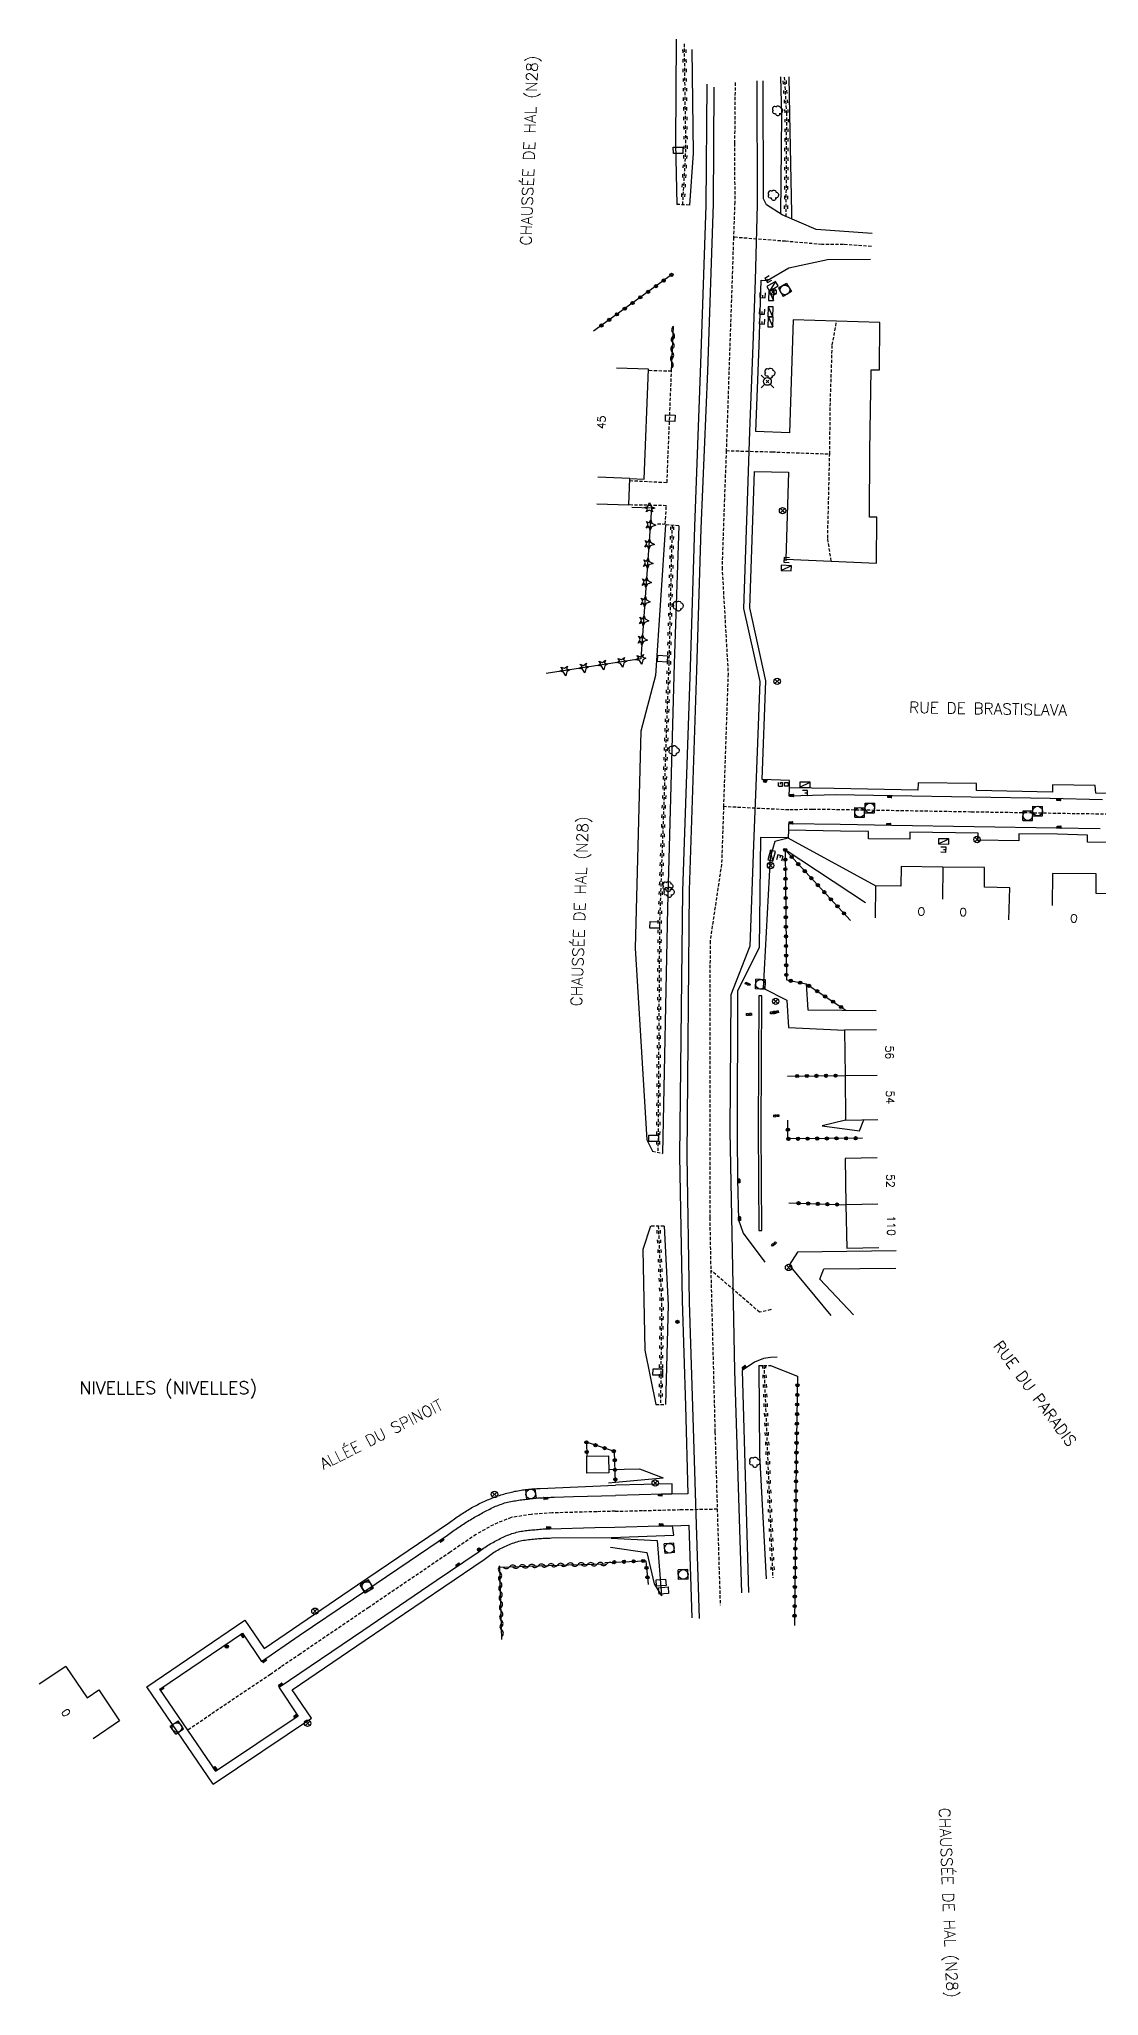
# Model space of a CAD drawing. Header units: millimetres. Extents: x 146507 to 147000, y 144298 to 145000.
# Drawn here: x 146507.4 to 146672.9, y 144391.2 to 144696.9 of the extents above; entities that cross this region are included whole.
import ezdxf
from ezdxf.enums import TextEntityAlignment as Align

# ---------------------------------------------------------------- set-up
doc = ezdxf.new("R2010")
doc.units = ezdxf.units.MM
doc.linetypes.add('DASHED', pattern=[0.75, 0.5, -0.25])
doc.layers.get('0').update_dxf_attribs({"linetype": 'CONTINUOUS'})
for name, color, linetype in [('w0001', 6, 'DASHED'), ('W0004', 5, 'CONTINUOUS'), ('w0008', 7, 'CONTINUOUS'), ('w0014', 7, 'CONTINUOUS'), ('W0051', 7, 'CONTINUOUS'), ('w0100', 7, 'CONTINUOUS'), ('W0103', 1, 'CONTINUOUS'), ('W0112', 1, 'DASHED'), ('W0210', 2, 'CONTINUOUS'), ('W0211', 2, 'CONTINUOUS'), ('W0212', 2, 'CONTINUOUS'), ('W0213', 2, 'CONTINUOUS'), ('W0220', 5, 'DASHED'), ('W0221', 2, 'CONTINUOUS'), ('W0300', 7, 'CONTINUOUS'), ('W0301', 7, 'CONTINUOUS'), ('W0305', 3, 'CONTINUOUS'), ('w0310', 3, 'CONTINUOUS'), ('w0322', 7, 'CONTINUOUS'), ('w0400', 7, 'CONTINUOUS'), ('W0412', 7, 'CONTINUOUS'), ('w0420', 7, 'CONTINUOUS'), ('W0425', 7, 'CONTINUOUS'), ('W0430', 7, 'CONTINUOUS'), ('W0431', 7, 'CONTINUOUS'), ('w0469', 7, 'CONTINUOUS'), ('W0476', 7, 'CONTINUOUS'), ('w0856', 7, 'CONTINUOUS'), ('W0980', 7, 'CONTINUOUS'), ('W0989', 7, 'CONTINUOUS'), ('w0991', 7, 'CONTINUOUS'), ('W1102', 7, 'CONTINUOUS'), ('W1338', 7, 'CONTINUOUS'), ('W1471', 7, 'CONTINUOUS')]:
    doc.layers.add(name, color=color, linetype=linetype)
doc.styles.get("Standard").update_dxf_attribs({"font": 'romans.shx', "width": 0.85})

# ---------------------------------------------------------------- blocks, each defined once
blk = doc.blocks.new('T1471')
at = {"color": 0, "linetype": 'Continuous', "flags": 128}
blk.add_lwpolyline([(-0.75, -0.5), (-0.75, 0.5), (0.75, 0.5), (0.75, -0.5), (-0.75, -0.5)], dxfattribs=at)
blk = doc.blocks.new('T469')
at = {"color": 0, "linetype": 'Continuous', "flags": 128}
for points in [[(-0.35, 0.35), (0.35, -0.35)], [(-0.35, -0.35), (0.35, 0.35)]]:
    blk.add_lwpolyline(points, dxfattribs=at)
at = {"color": 0, "linetype": 'Continuous'}
blk.add_circle((0, 0), 0.5, dxfattribs=at)
blk = doc.blocks.new('t430')
at = {"flags": 128}
for points in [[(0.8, 0.8), (-0.8, 0.8)], [(-0.8, 0.8), (-0.8, 0)], [(0.8, 0.8), (-0.8, 0)], [(-0.8, 0), (0.8, 0)], [(-0.4, 2.1), (0.4, 2.1)], [(-0.4, 2.1), (-0.4, 1.3)], [(-0.4, 1.7), (0, 1.7)], [(-0.4, 1.3), (0.4, 1.3)], [(0.8, 0), (0.8, 0.8)]]:
    blk.add_lwpolyline(points, dxfattribs=at)
blk = doc.blocks.new('T301')
for p, q in [((-0.8, 0.51), (-0.86, 0.34)), ((-0.86, 0.34), (-0.86, 0.17)), ((-0.86, 0.17), (-0.74, 0.06)), ((-0.69, 0.63), (-0.8, 0.51)), ((-0.8, -0.06), (-0.74, 0.06)), ((-0.74, 0.06), (-0.69, 0.11)), ((-0.57, 0.69), (-0.69, 0.63)), ((-0.46, 0.69), (-0.57, 0.69)), ((-0.29, 0.63), (-0.46, 0.69)), ((-0.29, 0.63), (-0.17, 0.74)), ((-0.23, 0.57), (-0.29, 0.63)), ((-0.17, 0.74), (-0.06, 0.8)), ((-0.06, 0.8), (0.06, 0.8)), ((0.06, 0.8), (0.23, 0.74)), ((0.23, 0.74), (0.34, 0.63)), ((0.34, 0.63), (0.4, 0.51)), ((0.46, 0.46), (0.34, 0.46)), ((0.4, 0.51), (0.4, 0.46)), ((0.57, 0.4), (0.46, 0.46)), ((0.57, 0.4), (0.69, 0.29)), ((0.69, 0.29), (0.74, 0.17)), ((0.74, 0.06), (0.69, -0.17)), ((0.74, 0.17), (0.74, 0.06)), ((-0.8, -0.17), (-0.8, -0.06)), ((-0.8, -0.23), (-0.8, -0.17)), ((-0.74, -0.34), (-0.8, -0.23)), ((-0.69, -0.4), (-0.74, -0.34)), ((-0.51, -0.46), (-0.69, -0.4)), ((-0.4, -0.46), (-0.51, -0.46)), ((-0.4, -0.46), (-0.34, -0.46)), ((-0.34, -0.46), (-0.34, -0.4)), ((-0.34, -0.51), (-0.34, -0.46)), ((-0.29, -0.63), (-0.34, -0.51)), ((-0.17, -0.74), (-0.29, -0.63)), ((-0.06, -0.8), (-0.17, -0.74)), ((0.06, -0.8), (-0.06, -0.8)), ((0.17, -0.74), (0.06, -0.8)), ((0.23, -0.69), (0.17, -0.74)), ((0.29, -0.46), (0.23, -0.46)), ((0.29, -0.63), (0.23, -0.69)), ((0.46, -0.4), (0.29, -0.46)), ((0.34, -0.51), (0.29, -0.63)), ((0.34, -0.51), (0.34, -0.46)), ((0.57, -0.34), (0.46, -0.4)), ((0.63, -0.29), (0.57, -0.34)), ((0.69, -0.17), (0.63, -0.29))]:
    blk.add_line(p, q)
blk = doc.blocks.new('T420')
for p, q in [((0.75, 0.75), (-0.75, 0.75)), ((-0.75, 0.75), (-0.75, -0.75)), ((0.75, 0.75), (0.75, -0.75)), ((0.75, -0.75), (-0.75, -0.75))]:
    blk.add_line(p, q)
blk.add_ellipse((0, 0), major_axis=(-0.53, 0.53), ratio=1, start_param=3.926991, end_param=10.210176)
blk = doc.blocks.new('T400')
for p, q in [((-0.15, 0.3), (0.15, 0.3)), ((-0.15, -0.25), (-0.15, 0.3)), ((-0.15, 0.15), (0.15, 0.15)), ((-0.15, 0), (0.15, 0)), ((0.15, 0.3), (0.15, -0.25)), ((-0.15, -0.15), (0.15, -0.15)), ((-0.15, -0.25), (-0.15, -0.3)), ((-0.15, -0.3), (0.15, -0.3)), ((0.15, -0.3), (0.15, -0.25))]:
    blk.add_line(p, q)
blk = doc.blocks.new('T856')
for p, q in [((-0.125, 0), (0.125, 0)), ((0, 0.125), (0, -0.125))]:
    blk.add_line(p, q)
blk.add_ellipse((0, 0), major_axis=(-0.177, 0.177), ratio=1, start_param=3.9269908, end_param=10.2101761)
blk = doc.blocks.new('T412')
for p, q in [((-0.3, 1.2), (0.3, 1.2)), ((-0.3, 1.2), (-0.3, 0.6)), ((-0.3, 0.6), (0.3, 0.6)), ((-0.3, 0.3), (0.3, 0.3)), ((-0.3, -0.3), (-0.3, 0.3)), ((0, 0.9), (0.3, 0.9)), ((0.3, 0.9), (0.3, 0.6)), ((0.3, 0.3), (0.3, -0.3)), ((0.3, -0.3), (-0.3, -0.3))]:
    blk.add_line(p, q)
blk.add_ellipse((0, 0), major_axis=(0.212, 0.212), ratio=1, start_param=5.497787, end_param=11.780972)
blk = doc.blocks.new('T300')
for p, q in [((-0.8, 0.51), (-0.86, 0.34)), ((-0.86, 0.34), (-0.86, 0.17)), ((-0.86, 0.17), (-0.74, 0.06)), ((-0.69, 0.63), (-0.8, 0.51)), ((-0.8, -0.06), (-0.74, 0.06)), ((-0.74, 0.06), (-0.69, 0.11)), ((-0.57, 0.69), (-0.69, 0.63)), ((-0.46, 0.69), (-0.57, 0.69)), ((-0.29, 0.63), (-0.46, 0.69)), ((-0.29, 0.63), (-0.17, 0.74)), ((-0.23, 0.57), (-0.29, 0.63)), ((-0.17, 0.74), (-0.06, 0.8)), ((-0.06, 0.8), (0.06, 0.8)), ((0.06, 0.8), (0.23, 0.74)), ((0.23, 0.74), (0.34, 0.63)), ((0.34, 0.63), (0.4, 0.51)), ((0.46, 0.46), (0.34, 0.46)), ((0.4, 0.51), (0.4, 0.46)), ((0.57, 0.4), (0.46, 0.46)), ((0.57, 0.4), (0.69, 0.29)), ((0.69, 0.29), (0.74, 0.17)), ((0.74, 0.06), (0.69, -0.17)), ((0.74, 0.17), (0.74, 0.06)), ((-0.8, -0.17), (-0.8, -0.06)), ((-0.8, -0.23), (-0.8, -0.17)), ((-0.74, -0.34), (-0.8, -0.23)), ((-0.69, -0.4), (-0.74, -0.34)), ((-0.51, -0.46), (-0.69, -0.4)), ((-0.4, -0.46), (-0.51, -0.46)), ((-0.4, -0.46), (-0.34, -0.46)), ((-0.34, -0.46), (-0.34, -0.4)), ((-0.34, -0.51), (-0.34, -0.46)), ((-0.29, -0.63), (-0.34, -0.51)), ((-0.17, -0.74), (-0.29, -0.63)), ((-0.06, -0.8), (-0.17, -0.74)), ((0.06, -0.8), (-0.06, -0.8)), ((0.17, -0.74), (0.06, -0.8)), ((0.23, -0.69), (0.17, -0.74)), ((0.29, -0.46), (0.23, -0.46)), ((0.29, -0.63), (0.23, -0.69)), ((0.46, -0.4), (0.29, -0.46)), ((0.34, -0.51), (0.29, -0.63)), ((0.34, -0.51), (0.34, -0.46)), ((0.57, -0.34), (0.46, -0.4)), ((0.63, -0.29), (0.57, -0.34)), ((0.69, -0.17), (0.63, -0.29))]:
    blk.add_line(p, q)
blk = doc.blocks.new('T425')
for p, q in [((-0.15, 0.6), (0.15, 0.6)), ((-0.15, 0.6), (-0.15, 0.3)), ((-0.15, 0.3), (0.15, 0.3)), ((-0.15, 0.15), (0.15, 0.15)), ((-0.15, -0.15), (-0.15, 0.15)), ((0, 0.45), (0.15, 0.45)), ((0.15, 0.45), (0.15, 0.3)), ((0.15, 0.15), (0.15, -0.15)), ((0.15, -0.15), (-0.15, -0.15))]:
    blk.add_line(p, q)
blk.add_ellipse((0, 0), major_axis=(-0.106, 0.106), ratio=1, start_param=3.926991, end_param=10.210176)
blk = doc.blocks.new('T476')
for p, q in [((-1, 1), (-0.4, 0.4)), ((-0.2, 0.2), (0.2, -0.2)), ((-0.2, -0.2), (0.2, 0.2)), ((0.4, 0.4), (1, 1)), ((-0.4, -0.4), (-1, -1)), ((0.4, -0.4), (1, -1))]:
    blk.add_line(p, q)
blk.add_ellipse((0, 0), major_axis=(-0.424, 0.424), ratio=1, start_param=3.926991, end_param=10.210176)
blk = doc.blocks.new('t220o')
at = {"color": 0, "linetype": 'Continuous'}
for p, q in [((-0.25, 0.25), (0.25, 0.25)), ((-0.25, -0.25), (0.25, -0.25))]:
    blk.add_line(p, q, dxfattribs=at)
blk = doc.blocks.new('t305o')
for p, q in [((-0.77, 0), (-0.28, 0.21)), ((-0.28, -0.21), (-0.77, 0)), ((-0.28, 0.21), (0, 0.83)), ((0, 0.83), (0.28, 0.21)), ((0.28, 0.21), (0.83, 0)), ((0.83, 0), (0.28, -0.21)), ((-0.49, -0.63), (-0.28, -0.21)), ((0, -0.35), (-0.49, -0.63)), ((0.56, -0.63), (0, -0.35)), ((0.28, -0.21), (0.56, -0.63))]:
    blk.add_line(p, q)
blk = doc.blocks.new('t310o')
at = {"color": 0, "linetype": 'Continuous'}
for centre, start, end in [((-0.5, 0.38), 216.8699, 323.1304), ((0.5, -0.37), 36.8699, 143.1303)]:
    blk.add_arc(centre, 0.625, start, end, dxfattribs=at)
blk = doc.blocks.new('t322o')
at = {"color": 0, "linetype": 'Continuous'}
for radius in [0.25, 0.15]:
    blk.add_circle((0, 0), radius, dxfattribs=at)

msp = doc.modelspace()

# ---------------------------------------------------------------- linework, layer by layer
at = {"layer": 'w0001'}
for points in [[(146616.09, 144690.1), (146616.01, 144680.64), (146616.03, 144671.43), (146615.84, 144665.94), (146614.71, 144632.61), (146614.42, 144625.07), (146614.05, 144614.4), (146615, 144597.73), (146614.28, 144577), (146613.97, 144568.01), (146612.18, 144556.02), (146612.15, 144544.77), (146612.13, 144512.79), (146612.29, 144504.59), (146612.95, 144479.3), (146613.3, 144467.3), (146613.76, 144452.27)], [(146637.38, 144664.51), (146633.01, 144664.82), (146629.64, 144664.81), (146623.96, 144665.31), (146615.84, 144665.94)], [(146631.1, 144615.36), (146630.55, 144618.95), (146630.87, 144632.08), (146630.97, 144640.31), (146631.27, 144649.12), (146631.95, 144652.83)], [(146614.71, 144632.61), (146621.88, 144632.42), (146630.87, 144632.08)], [(146788.52, 144544.93), (146783.2, 144547.69), (146770.26, 144553.87), (146756.01, 144560.22), (146744.95, 144564.28), (146733.09, 144568.04), (146719.88, 144571.56), (146708.24, 144574.11), (146702.19, 144575.05), (146699.71, 144575.34), (146696.65, 144575.43), (146693.63, 144575.51), (146692.14, 144575.55), (146681.9, 144575.71), (146669.22, 144575.89), (146652.94, 144576.16), (146636.2, 144576.45), (146628.14, 144576.58), (146624.48, 144576.48), (146614.28, 144577)], [(146621.7, 144498.43), (146619.92, 144498.03), (146612.29, 144504.59)], [(146597.36, 144466.94), (146601.77, 144467.05), (146607.55, 144467.19), (146613.3, 144467.3)], [(146578.34, 144464.84), (146575.63, 144463.32)], [(146581.11, 144465.96), (146578.34, 144464.84)], [(146584.27, 144466.45), (146581.11, 144465.96)], [(146587.51, 144466.67), (146584.27, 144466.45)], [(146594.49, 144466.87), (146587.51, 144466.67)], [(146597.36, 144466.94), (146594.49, 144466.87)], [(146575.63, 144463.32), (146571.59, 144460.54)], [(146571.59, 144460.54), (146558.9, 144451.93)], [(146558.9, 144451.93), (146548.16, 144444.64)], [(146548.16, 144444.64), (146545.13, 144442.57)], [(146543.51, 144441.46), (146530.6, 144432.75)], [(146545.13, 144442.57), (146543.51, 144441.46)]]:
    msp.add_lwpolyline(points, dxfattribs=at)
at = {"layer": 'W0004'}
msp.add_lwpolyline([(146619.79, 144510.8), (146620.27, 144510.81), (146620.15, 144526.64), (146620.27, 144547.44), (146619.79, 144547.44), (146619.67, 144526.64)], close=True, dxfattribs=at)
at = {"layer": 'w0008'}
for points in [[(146637.51, 144666.52), (146628.76, 144667.14), (146623.45, 144669.42), (146621.02, 144671), (146620.52, 144671.96), (146620.49, 144690.37)], [(146611.69, 144689.83), (146611.53, 144670.9), (146610.71, 144646.23), (146609.73, 144620.77), (146609.08, 144598.8), (146607.87, 144563.84), (146607.4, 144522.48), (146607.83, 144499.87), (146608.32, 144483.38), (146608.73, 144469.67), (146606.22, 144469.62), (146604.81, 144469.59), (146597.4, 144469.41)], [(146673.49, 144578.09), (146665.31, 144578.25), (146640.62, 144578.69), (146631.84, 144578.84), (146624.52, 144578.65), (146624.57, 144579.93), (146624.58, 144581.08), (146620.34, 144581.22), (146620.91, 144596.66), (146618.37, 144608.04), (146619.1, 144629.33), (146619.1, 144629.37), (146624.42, 144629.24), (146624.02, 144615.67), (146638.18, 144615.04), (146638.22, 144622.23), (146637.07, 144622.23), (146637.14, 144632.57), (146637.35, 144645.21), (146638.64, 144645.21), (146638.72, 144652.62), (146625.18, 144653.04), (146624.59, 144635.41), (146619.34, 144635.6), (146619.34, 144635.61), (146619.86, 144649.04), (146620.18, 144659.22), (146620.18, 144659.22), (146621.11, 144659.21), (146624.46, 144661.19), (146630.51, 144662.49), (146637.26, 144662.5)], [(146673.12, 144573.52), (146666.31, 144573.65), (146640.57, 144574.06), (146632.51, 144574.23), (146624.44, 144574.31), (146624.43, 144573.33), (146624.39, 144572.15), (146620.06, 144572.18), (146619.86, 144554.93), (146616.49, 144548.21), (146616.42, 144525.7), (146616.45, 144518.79), (146616.61, 144512.44), (146617.34, 144510.38), (146620.72, 144505.84)], [(146622.68, 144491.03), (146621.61, 144490.97), (146620.55, 144490.78), (146619.12, 144490.22), (146617.17, 144488.92), (146618.17, 144454.23)], [(146571.17, 144463.22), (146571.37, 144463.37), (146571.58, 144463.52), (146571.78, 144463.67), (146571.99, 144463.82), (146572.19, 144463.96), (146572.4, 144464.11), (146572.61, 144464.25), (146572.82, 144464.39), (146573.03, 144464.53), (146573.24, 144464.67), (146573.45, 144464.81), (146573.66, 144464.94), (146573.87, 144465.08), (146574.09, 144465.21), (146574.3, 144465.34), (146574.52, 144465.48), (146574.74, 144465.61), (146574.95, 144465.73), (146575.17, 144465.86), (146575.39, 144465.99), (146575.61, 144466.11), (146575.82, 144466.23), (146576.04, 144466.35), (146576.26, 144466.47), (146576.47, 144466.6), (146576.69, 144466.72), (146576.91, 144466.83), (146577.13, 144466.95), (146577.34, 144467.07), (146577.56, 144467.18), (146577.79, 144467.29), (146578.01, 144467.4), (146578.23, 144467.51), (146578.46, 144467.61), (146578.68, 144467.71), (146578.91, 144467.8), (146579.14, 144467.9), (146579.38, 144467.99), (146579.61, 144468.07), (146579.85, 144468.15), (146580.08, 144468.23), (146580.33, 144468.29), (146580.57, 144468.36), (146580.81, 144468.41), (146581.05, 144468.46), (146581.3, 144468.51), (146581.54, 144468.55), (146581.79, 144468.59), (146582.03, 144468.63), (146582.28, 144468.67), (146582.53, 144468.7), (146582.77, 144468.73), (146583.02, 144468.76), (146583.27, 144468.79), (146583.51, 144468.82), (146583.77, 144468.85), (146584.02, 144468.88), (146584.28, 144468.91), (146584.53, 144468.94), (146584.78, 144468.96), (146585.04, 144468.99), (146585.29, 144469.01), (146585.55, 144469.03), (146585.8, 144469.05), (146586.06, 144469.06), (146586.31, 144469.08), (146586.57, 144469.09), (146586.82, 144469.1), (146587.08, 144469.11), (146587.33, 144469.12), (146587.59, 144469.13), (146587.84, 144469.13)], [(146587.84, 144469.13), (146590.86, 144469.22), (146597.4, 144469.41), (146597.4, 144469.41)], [(146575.97, 144460.55), (146576.17, 144460.71), (146576.37, 144460.86), (146576.57, 144461.01), (146576.78, 144461.16), (146576.99, 144461.3), (146577.2, 144461.44), (146577.41, 144461.58), (146577.63, 144461.71), (146577.85, 144461.84), (146578.07, 144461.96), (146578.29, 144462.08), (146578.51, 144462.2), (146578.73, 144462.32), (146578.95, 144462.43), (146579.17, 144462.55), (146579.4, 144462.66), (146579.62, 144462.77), (146579.85, 144462.88), (146580.08, 144462.98), (146580.3, 144463.08), (146580.54, 144463.18), (146580.77, 144463.27), (146581, 144463.36), (146581.24, 144463.44), (146581.48, 144463.52), (146581.72, 144463.59), (146581.95, 144463.66), (146582.19, 144463.71), (146582.42, 144463.76), (146582.66, 144463.81), (146582.9, 144463.85), (146583.14, 144463.88), (146583.38, 144463.91), (146583.61, 144463.94), (146583.85, 144463.96), (146584.09, 144463.99), (146584.33, 144464.01), (146584.57, 144464.03), (146584.81, 144464.06), (146585.07, 144464.09), (146585.34, 144464.11), (146585.6, 144464.13), (146585.86, 144464.15), (146586.12, 144464.17), (146586.38, 144464.18), (146586.64, 144464.2), (146586.9, 144464.21), (146587.17, 144464.21)], [(146587.17, 144464.21), (146594.19, 144464.41), (146597.32, 144464.47)], [(146597.32, 144464.47), (146604.23, 144464.66), (146606.39, 144464.68), (146608.87, 144464.76), (146609.35, 144450.3)], [(146534.97, 144426.34), (146526.22, 144439.17), (146539.13, 144447.88), (146542.13, 144443.48), (146548.01, 144447.51), (146556.49, 144453.25), (146565.19, 144459.16), (146571.17, 144463.22)], [(146534.96, 144426.34), (146547.87, 144435), (146544.88, 144439.44), (146557.95, 144448.33), (146569.42, 144456.1), (146575.97, 144460.55)]]:
    msp.add_lwpolyline(points, dxfattribs=at)
at = {"layer": 'w0014'}
for points in [[(146695.41, 144658.56), (146695.48, 144662.82), (146692, 144662.89), (146691.83, 144648.08), (146691.55, 144632.59), (146691.26, 144611.98), (146690.96, 144594.82), (146690.76, 144579.99), (146683.31, 144580.14), (146683.3, 144579.02), (146672.43, 144579.12), (146672.35, 144580.29), (146665.67, 144580.39), (146665.68, 144579.26), (146653.79, 144579.51), (146653.8, 144580.59), (146644.7, 144580.72), (146644.63, 144579.58), (146631.56, 144579.82), (146624.57, 144579.93)], [(146681.39, 144571.31), (146671.12, 144571.45), (146671.14, 144572.57), (146666.43, 144572.68), (146660.39, 144572.77), (146660.4, 144571.67), (146654.01, 144571.74), (146654.08, 144572.86), (146643.38, 144573.03), (146643.36, 144571.9), (146636.93, 144571.98), (146636.93, 144573.12), (146632.56, 144573.19), (146624.43, 144573.33)], [(146571.48, 144465.17), (146571.68, 144465.32), (146571.88, 144465.47), (146572.07, 144465.62), (146572.28, 144465.77), (146572.48, 144465.91), (146572.68, 144466.05), (146572.88, 144466.19), (146573.09, 144466.33), (146573.29, 144466.47), (146573.5, 144466.6), (146573.71, 144466.74), (146573.92, 144466.87), (146574.13, 144467), (146574.34, 144467.12), (146574.56, 144467.25), (146574.77, 144467.37), (146574.99, 144467.5), (146575.2, 144467.62), (146575.42, 144467.73), (146575.64, 144467.85), (146575.86, 144467.96), (146576.08, 144468.08), (146576.3, 144468.19), (146576.53, 144468.3), (146576.75, 144468.4), (146576.98, 144468.51), (146577.2, 144468.61), (146577.43, 144468.71), (146577.65, 144468.8), (146577.88, 144468.9), (146578.11, 144468.99), (146578.34, 144469.08), (146578.57, 144469.17), (146578.8, 144469.25), (146579.04, 144469.33), (146579.27, 144469.41), (146579.51, 144469.49), (146579.74, 144469.56), (146579.98, 144469.63), (146580.22, 144469.7), (146580.46, 144469.76), (146580.7, 144469.82), (146580.94, 144469.88), (146581.19, 144469.94), (146581.43, 144469.99), (146581.67, 144470.05), (146581.92, 144470.09), (146582.16, 144470.14), (146582.41, 144470.18), (146582.66, 144470.22), (146582.9, 144470.26), (146583.15, 144470.29), (146583.4, 144470.33), (146583.64, 144470.36), (146583.89, 144470.38), (146584.14, 144470.41), (146584.39, 144470.43), (146584.64, 144470.44), (146584.89, 144470.46), (146585.14, 144470.47), (146585.39, 144470.48), (146585.64, 144470.49)], [(146585.64, 144470.49), (146585.64, 144470.49), (146597.42, 144470.99)], [(146606.24, 144469.62), (146606.24, 144471.2), (146597.42, 144470.99)], [(146534.58, 144424.31), (146524.23, 144439.49), (146539.5, 144449.92), (146542.53, 144445.52), (146557.13, 144455.44), (146571.48, 144465.17)], [(146596.78, 144462.84), (146606.5, 144463.19), (146606.5, 144463.19), (146606.34, 144464.68)], [(146576.91, 144459.4), (146577.1, 144459.56), (146577.31, 144459.72), (146577.51, 144459.88), (146577.72, 144460.03), (146577.92, 144460.18), (146578.14, 144460.32), (146578.35, 144460.47), (146578.57, 144460.6), (146578.79, 144460.74), (146579.01, 144460.87), (146579.23, 144460.99), (146579.46, 144461.12), (146579.69, 144461.23), (146579.92, 144461.35), (146580.15, 144461.45), (146580.38, 144461.56), (146580.61, 144461.66), (146580.85, 144461.76), (146581.08, 144461.85), (146581.32, 144461.93), (146581.56, 144462.02), (146581.81, 144462.1), (146582.05, 144462.17), (146582.3, 144462.24), (146582.55, 144462.3), (146582.8, 144462.35), (146583.06, 144462.4), (146583.32, 144462.44), (146583.57, 144462.47), (146583.83, 144462.5), (146584.09, 144462.53), (146584.35, 144462.56), (146584.61, 144462.58), (146584.87, 144462.61), (146585.12, 144462.64), (146585.37, 144462.66), (146585.63, 144462.68), (146585.88, 144462.7), (146586.13, 144462.71), (146586.39, 144462.73), (146586.64, 144462.74), (146586.9, 144462.75), (146587.15, 144462.76), (146587.4, 144462.77)], [(146587.4, 144462.77), (146596.78, 144462.84), (146596.78, 144462.84)], [(146534.58, 144424.33), (146549.91, 144434.63), (146546.9, 144439.04), (146558.33, 144446.81), (146570.59, 144455.14), (146576.91, 144459.4)]]:
    msp.add_lwpolyline(points, dxfattribs=at)
at = {"layer": 'W0051'}
for points in [[(146619.51, 144690.37), (146619.54, 144670.98), (146619.2, 144659.24), (146618.88, 144649.07), (146618.36, 144635.65), (146618.12, 144629.36), (146617.39, 144607.95), (146619.93, 144596.57), (146619.42, 144582.87), (146618.98, 144571.01), (146618.4, 144555.23), (146615.44, 144547.6), (146615.29, 144526.32), (146616.01, 144488.9), (146617.1, 144454.2)], [(146612.78, 144689.38), (146612.67, 144671.15), (146611.8, 144645.04), (146610.72, 144620.45), (146610.04, 144598.31), (146608.91, 144563.95), (146608.57, 144522.53), (146608.93, 144499.61), (146609.43, 144483.32), (146609.99, 144464.8), (146610.5, 144450.19)]]:
    msp.add_lwpolyline(points, dxfattribs=at)
at = {"layer": 'w0100'}
for points in [[(146599.65, 144628.26), (146601.87, 144628.17), (146602.56, 144645.31), (146597.56, 144645.51)], [(146681.69, 144557.24), (146686.69, 144557.17), (146686.84, 144568.18), (146680, 144568.22), (146679.97, 144563.28), (146676.47, 144563.36), (146672.49, 144563.44), (146672.5, 144566.51), (146665.68, 144566.58), (146665.63, 144561.58)], [(146658.86, 144559.33), (146658.99, 144564.33), (146655.04, 144564.43), (146655.04, 144567.5), (146648.53, 144567.56), (146642.03, 144567.66), (146641.98, 144564.59), (146638.01, 144564.61), (146637.97, 144559.61)], [(146638.17, 144542.13), (146633.17, 144542.07), (146633.26, 144534.98), (146633.36, 144528.05), (146638.36, 144528.12)], [(146638.3, 144522.12), (146633.3, 144522.04), (146633.41, 144514.81), (146633.54, 144508.05), (146638.54, 144508.14)], [(146511.54, 144442.71), (146507.39, 144439.92)], [(146511.54, 144442.71), (146514.87, 144437.77)], [(146514.87, 144437.77), (146516.72, 144439.02)], [(146516.72, 144439.02), (146519.96, 144434.2)], [(146519.96, 144434.2), (146515.81, 144431.4)]]:
    msp.add_lwpolyline(points, dxfattribs=at)
at = {"layer": 'W0103'}
msp.add_lwpolyline([(146594.52, 144624.32), (146599.52, 144624.12), (146599.65, 144628.26)], dxfattribs=at)
at = {"layer": 'W0112'}
for points in [[(146608.96, 144670.95), (146606.98, 144671.07)], [(146599.64, 144627.93), (146605.46, 144627.64), (146606.16, 144645), (146602.55, 144645.11)], [(146603.97, 144621.2), (146605.17, 144621.12), (146605.36, 144624.01), (146599.52, 144624.12)], [(146607.3, 144620.88), (146605.2, 144621)], [(146603.17, 144523.21), (146604.73, 144522.84)], [(146604.99, 144511.49), (146602.86, 144511.49)], [(146619.79, 144489.72), (146621.61, 144489.7)], [(146603.71, 144483.6), (146605.22, 144483.59)]]:
    msp.add_lwpolyline(points, dxfattribs=at)
at = {"layer": 'W0210'}
for points in [[(146629.7, 144527.12), (146635.51, 144526.35), (146636.2, 144528.09)], [(146634.6, 144497.64), (146629.31, 144503.18), (146629.95, 144504.78), (146641.22, 144504.92)]]:
    msp.add_lwpolyline(points, dxfattribs=at)
at = {"layer": 'W0211'}
for points in [[(146636.45, 144562), (146623.91, 144570.23), (146624.1, 144549.94), (146627.2, 144549.31), (146627.47, 144545.26), (146638.1, 144545.18)], [(146596.38, 144473.45), (146601.17, 144473.57), (146604.87, 144472.18)], [(146596.65, 144461.35), (146602.28, 144460.52), (146603.44, 144455.58), (146604.62, 144453.75)]]:
    msp.add_lwpolyline(points, dxfattribs=at)
at = {"layer": 'W0212'}
for points in [[(146638.01, 144564.61), (146624.38, 144572.07), (146622.28, 144571.56), (146621.57, 144569.05), (146620.49, 144548.64), (146624.19, 144546.77), (146624.43, 144542.52), (146633.17, 144542.07)], [(146633.36, 144528.05), (146629.7, 144527.12)], [(146641.26, 144507.61), (146625.82, 144507.39), (146624.55, 144505.38), (146631.05, 144497.53)], [(146597.39, 144471.47), (146604.87, 144472.18)]]:
    msp.add_lwpolyline(points, dxfattribs=at)
at = {"layer": 'W0213'}
msp.add_lwpolyline([(146596.74, 144462.72), (146603.9, 144462.36), (146604.62, 144453.75)], dxfattribs=at)
at = {"layer": 'W0220'}
for points in [[(146608.13, 144696.15), (146608.36, 144679.75), (146607.87, 144671.01)], [(146624.07, 144669.15), (146624.16, 144685.25), (146623.82, 144690.97)], [(146606.25, 144620.94), (146605.74, 144599.49), (146604.29, 144558.97), (146604.04, 144523)], [(146604.09, 144511.49), (146604.61, 144499.36), (146604.44, 144483.6)], [(146620.59, 144489.71), (146621.13, 144476.14), (146621.97, 144456.54)]]:
    msp.add_lwpolyline(points, dxfattribs=at)
at = {"layer": 'W0221'}
for points in [[(146606.9, 144696.89), (146606.77, 144680.59), (146606.98, 144671.07)], [(146609.36, 144695.26), (146609.53, 144679.08), (146608.96, 144670.95)], [(146623.22, 144669.57), (146623.41, 144685.03), (146623.23, 144691.01)], [(146624.97, 144668.77), (146624.95, 144669.76), (146624.66, 144685.1), (146624.52, 144690.99)], [(146605.2, 144621), (146603.67, 144597.48), (146601.37, 144588.79), (146600.46, 144554.88), (146602.3, 144524.94), (146603.17, 144523.21)], [(146607.3, 144620.88), (146606.59, 144599.37), (146605.53, 144561.13), (146604.73, 144522.84)], [(146602.86, 144511.49), (146601.68, 144507.82), (146601.97, 144492.1), (146603.71, 144483.6)], [(146604.99, 144511.49), (146605.64, 144499.18), (146605.22, 144483.59)], [(146619.79, 144489.72), (146619.88, 144475.71), (146620.92, 144456.4)], [(146621.61, 144489.7), (146625.86, 144488.06), (146625.65, 144475.04), (146625.36, 144449.11)]]:
    msp.add_lwpolyline(points, dxfattribs=at)
at = {"layer": 'W0305'}
msp.add_lwpolyline([(146599.98, 144623.79), (146603.06, 144623.66), (146601.38, 144600.08), (146586.56, 144597.81)], dxfattribs=at)
at = {"layer": 'w0310'}
for points in [[(146606.16, 144645), (146606.45, 144652.02)], [(146579.35, 144458.2), (146590.06, 144458.59)], [(146579.68, 144446.9), (146579.35, 144458.2)], [(146590.06, 144458.59), (146596.08, 144458.7)]]:
    msp.add_lwpolyline(points, dxfattribs=at)
at = {"layer": 'w0322'}
for points in [[(146606.16, 144660.06), (146593.99, 144651.28)], [(146623.91, 144570.23), (146624.1, 144549.94), (146627.2, 144549.31), (146633.4, 144545.22)], [(146624.29, 144534.91), (146633.26, 144534.98)], [(146635.98, 144525.21), (146624.35, 144525.1), (146624.32, 144528.04)], [(146624.5, 144515.1), (146633.41, 144514.81)], [(146625.86, 144488.06), (146625.65, 144475.04), (146625.36, 144449.11)], [(146596.33, 144471.4), (146597.39, 144471.47), (146597.26, 144476.28), (146592.87, 144477.71), (146592.92, 144475.55)], [(146595.74, 144458.93), (146602.14, 144459.19), (146602.52, 144455.48)]]:
    msp.add_lwpolyline(points, dxfattribs=at)
at = {"layer": 'W0431'}
msp.add_lwpolyline([(146592.92, 144475.55), (146596.32, 144475.58), (146596.39, 144472.92), (146592.95, 144472.88)], close=True, dxfattribs=at)
at = {"layer": 'W1102'}
for points in [[(146599.65, 144628.26), (146594.65, 144628.46)], [(146648.53, 144567.56), (146648.46, 144562.56)], [(146633.26, 144534.98), (146638.26, 144535.05)], [(146638.41, 144514.89), (146633.41, 144514.81)]]:
    msp.add_lwpolyline(points, dxfattribs=at)
at = {"layer": 'W1338'}
msp.add_lwpolyline([(146634.11, 144559.23), (146623.91, 144570.23)], dxfattribs=at)

# ---------------------------------------------------------------- block references
at = {"layer": 'W0220'}
for p, rotation in [((146608.15, 144695), 270.8002925286786), ((146608.17, 144693.5), 270.8002925286786), ((146608.19, 144692), 270.8002925286786), ((146608.21, 144690.5), 270.8002925286786), ((146623.87, 144690.14), 93.42001864831097), ((146608.23, 144689), 270.8002925286786), ((146608.25, 144687.5), 270.8002925286786), ((146623.96, 144688.65), 93.42001864831097), ((146624.05, 144687.15), 93.42001864831097), ((146608.27, 144686), 270.8002925286786), ((146608.29, 144684.5), 270.8002925286786), ((146624.14, 144685.65), 93.42001864831097), ((146624.16, 144684.15), 89.68784997874575), ((146608.31, 144683), 270.8002925286786), ((146608.33, 144681.5), 270.8002925286786), ((146624.14, 144681.15), 89.68784997874575), ((146624.15, 144682.65), 89.68784997874575), ((146608.29, 144678.5), 266.8165004818412), ((146608.35, 144680), 270.8002925286786), ((146624.12, 144678.15), 89.68784997874575), ((146624.13, 144679.65), 89.68784997874575), ((146608.12, 144675.51), 266.8165004818412), ((146608.21, 144677), 266.8165004818412), ((146624.11, 144676.65), 89.68784997874575), ((146624.11, 144675.15), 89.68784997874575), ((146607.96, 144672.51), 266.8165004818412), ((146608.04, 144674.01), 266.8165004818412), ((146624.09, 144672.15), 89.68784997874575), ((146624.1, 144673.65), 89.68784997874575), ((146624.08, 144670.65), 89.68784997874575), ((146606.24, 144620.47), 268.6309120258854), ((146606.17, 144617.47), 268.6309120258854), ((146606.2, 144618.97), 268.6309120258854), ((146606.1, 144614.47), 268.6309120258854), ((146606.13, 144615.97), 268.6309120258854), ((146606.02, 144611.47), 268.6309120258854), ((146606.06, 144612.97), 268.6309120258854), ((146605.95, 144608.48), 268.6309120258854), ((146605.99, 144609.97), 268.6309120258854), ((146605.88, 144605.48), 268.6309120258854), ((146605.92, 144606.98), 268.6309120258854), ((146605.81, 144602.48), 268.6309120258854), ((146605.85, 144603.98), 268.6309120258854), ((146605.74, 144599.48), 267.9548088340669), ((146605.77, 144600.98), 268.6309120258854), ((146605.63, 144596.48), 267.9548088340669), ((146605.68, 144597.98), 267.9548088340669), ((146605.52, 144593.48), 267.9548088340669), ((146605.58, 144594.98), 267.9548088340669), ((146605.42, 144590.48), 267.9548088340669), ((146605.47, 144591.98), 267.9548088340669), ((146605.31, 144587.49), 267.9548088340669), ((146605.36, 144588.98), 267.9548088340669), ((146605.2, 144584.49), 267.9548088340669), ((146605.26, 144585.99), 267.9548088340669), ((146605.1, 144581.49), 267.9548088340669), ((146605.15, 144582.99), 267.9548088340669), ((146604.93, 144576.99), 267.9548088340669), ((146604.99, 144578.49), 267.9548088340669), ((146605.04, 144579.99), 267.9548088340669), ((146604.83, 144573.99), 267.9548088340669), ((146604.88, 144575.49), 267.9548088340669), ((146604.72, 144571), 267.9548088340669), ((146604.77, 144572.5), 267.9548088340669), ((146604.61, 144568), 267.9548088340669), ((146604.67, 144569.5), 267.9548088340669), ((146604.51, 144565), 267.9548088340669), ((146604.56, 144566.5), 267.9548088340669), ((146604.4, 144562), 267.9548088340669), ((146604.45, 144563.5), 267.9548088340669), ((146604.29, 144559), 267.9548088340669), ((146604.35, 144560.5), 267.9548088340669), ((146604.27, 144556), 269.5949983198756), ((146604.28, 144557.5), 269.5949983198756), ((146604.25, 144553), 269.5949983198756), ((146604.26, 144554.5), 269.5949983198756), ((146604.23, 144550), 269.5949983198756), ((146604.24, 144551.5), 269.5949983198756), ((146604.21, 144547), 269.5949983198756), ((146604.22, 144548.5), 269.5949983198756), ((146604.19, 144544), 269.5949983198756), ((146604.2, 144545.5), 269.5949983198756), ((146604.16, 144541), 269.5949983198756), ((146604.17, 144542.5), 269.5949983198756), ((146604.14, 144538), 269.5949983198756), ((146604.15, 144539.5), 269.5949983198756), ((146604.12, 144535), 269.5949983198756), ((146604.13, 144536.5), 269.5949983198756), ((146604.1, 144532), 269.5949983198756), ((146604.11, 144533.5), 269.5949983198756), ((146604.08, 144529), 269.5949983198756), ((146604.09, 144530.5), 269.5949983198756), ((146604.06, 144526), 269.5949983198756), ((146604.07, 144527.5), 269.5949983198756), ((146604.05, 144524.5), 269.5949983198756), ((146604.13, 144510.58), 272.4467838877565), ((146604.19, 144509.09), 272.4467838877565), ((146604.26, 144507.59), 272.4467838877565), ((146604.32, 144506.09), 272.4467838877565), ((146604.39, 144504.59), 272.4467838877565), ((146604.45, 144503.09), 272.4467838877565), ((146604.51, 144501.59), 272.4467838877565), ((146604.58, 144500.09), 272.4467838877565), ((146604.6, 144498.59), 269.3662123764883), ((146604.57, 144495.59), 269.3662123764883), ((146604.58, 144497.09), 269.3662123764883), ((146604.53, 144492.59), 269.3662123764883), ((146604.55, 144494.09), 269.3662123764883), ((146604.5, 144489.59), 269.3662123764883), ((146604.52, 144491.09), 269.3662123764883), ((146620.6, 144489.51), 272.2613471553241), ((146604.47, 144486.59), 269.3662123764883), ((146604.48, 144488.09), 269.3662123764883), ((146620.66, 144488.01), 272.2613471553241), ((146620.72, 144486.51), 272.2613471553241), ((146604.45, 144485.1), 269.3662123764883), ((146620.78, 144485.01), 272.2613471553241), ((146620.84, 144483.51), 272.2613471553241), ((146620.9, 144482.01), 272.2613471553241), ((146620.96, 144480.51), 272.2613471553241), ((146621.02, 144479.02), 272.2613471553241), ((146621.08, 144477.52), 272.2613471553241), ((146621.14, 144476.02), 272.4597129695149), ((146621.2, 144474.52), 272.4597129695149), ((146621.26, 144473.02), 272.4597129695149), ((146621.33, 144471.52), 272.4597129695149), ((146621.39, 144470.02), 272.4597129695149), ((146621.46, 144468.52), 272.4597129695149), ((146621.52, 144467.03), 272.4597129695149), ((146621.59, 144465.53), 272.4597129695149), ((146621.65, 144464.03), 272.4597129695149), ((146621.71, 144462.53), 272.4597129695149), ((146621.78, 144461.03), 272.4597129695149), ((146621.84, 144459.53), 272.4597129695149), ((146621.91, 144458.03), 272.4597129695149)]:
    msp.add_blockref('t220o', p, dxfattribs=dict(at, rotation=rotation))
at = {"layer": 'W0300'}
for p in [(146622.77, 144685.69), (146605.65, 144564.5), (146605.83, 144563.61)]:
    msp.add_blockref('T300', p, dxfattribs=at)
at = {"layer": 'W0301'}
for p in [(146622.12, 144672.49), (146621.58, 144644.69), (146607.26, 144608.32), (146606.6, 144585.73), (146619.21, 144474.59)]:
    msp.add_blockref('T301', p, dxfattribs=at)
at = {"layer": 'W0305'}
for p, rotation in [((146602.71, 144623.68), 357.6928786083208), ((146602.87, 144621.02), 265.9353737266572), ((146602.66, 144618.03), 265.9353737266572), ((146602.45, 144615.04), 265.9353737266572), ((146602.23, 144612.05), 265.9353737266572), ((146602.02, 144609.05), 265.9353737266572), ((146601.81, 144606.06), 265.9353737266572), ((146601.6, 144603.07), 265.9353737266572), ((146589.52, 144598.27), 188.6772455101288), ((146592.49, 144598.72), 188.6772455101288), ((146595.45, 144599.17), 188.6772455101288), ((146598.42, 144599.62), 188.6772455101288), ((146601.38, 144600.08), 188.6772455101288)]:
    msp.add_blockref('t305o', p, dxfattribs=dict(at, rotation=rotation))
at = {"layer": 'w0310'}
for p, rotation in [((146606.41, 144650.99), 87.59968150587159), ((146606.28, 144648), 87.59968150587159), ((146606.35, 144649.5), 87.59968150587159), ((146606.22, 144646.5), 87.59968150587159), ((146579.38, 144457.4), 91.66449266839761), ((146580.85, 144458.25), 2.127494946881141), ((146582.35, 144458.31), 2.127494946881141), ((146583.85, 144458.36), 2.127494946881141), ((146585.35, 144458.42), 2.127494946881141), ((146586.85, 144458.48), 2.127494946881141), ((146588.35, 144458.53), 2.127494946881141), ((146589.85, 144458.59), 2.127494946881141), ((146591.56, 144458.62), 1.011694393625706), ((146593.06, 144458.65), 1.011694393625706), ((146594.56, 144458.67), 1.011694393625706), ((146596.06, 144458.7), 1.011694393625706), ((146579.42, 144455.9), 91.66449266839761), ((146579.46, 144454.4), 91.66449266839761), ((146579.51, 144452.9), 91.66449266839761), ((146579.55, 144451.4), 91.66449266839761), ((146579.59, 144449.9), 91.66449266839761), ((146579.64, 144448.4), 91.66449266839761)]:
    msp.add_blockref('t310o', p, dxfattribs=dict(at, rotation=rotation))
at = {"layer": 'w0322'}
for p, rotation in [((146606.16, 144660.06), 215.8038517597453), ((146601.29, 144656.55), 215.8038517597453), ((146602.51, 144657.42), 215.8038517597453), ((146603.73, 144658.3), 215.8038517597453), ((146604.94, 144659.18), 215.8038517597453), ((146597.64, 144653.91), 215.8038517597453), ((146598.86, 144654.79), 215.8038517597453), ((146600.08, 144655.67), 215.8038517597453), ((146595.21, 144652.16), 215.8038517597453), ((146596.43, 144653.04), 215.8038517597453), ((146623.93, 144568.73), 270.5413150226225), ((146623.94, 144567.23), 270.5413150226225), ((146623.96, 144565.73), 270.5413150226225), ((146623.97, 144564.23), 270.5413150226225), ((146623.98, 144562.73), 270.5413150226225), ((146624, 144561.23), 270.5413150226225), ((146624.01, 144559.73), 270.5413150226225), ((146624.03, 144558.23), 270.5413150226225), ((146624.04, 144556.73), 270.5413150226225), ((146624.05, 144555.23), 270.5413150226225), ((146624.07, 144553.73), 270.5413150226225), ((146624.08, 144552.23), 270.5413150226225), ((146624.1, 144550.73), 270.5413150226225), ((146624.79, 144549.8), 348.5211720312072), ((146626.26, 144549.5), 348.5211720312072), ((146627.65, 144549.01), 326.5710992009579), ((146628.91, 144548.18), 326.5710992009579), ((146630.16, 144547.35), 326.5710992009579), ((146631.41, 144546.53), 326.5710992009579), ((146632.66, 144545.7), 326.5710992009579), ((146625.79, 144534.92), 0.4835608214057299), ((146627.29, 144534.93), 0.4835608214057299), ((146628.79, 144534.94), 0.4835608214057299), ((146630.29, 144534.96), 0.4835608214057299), ((146631.79, 144534.97), 0.4835608214057299), ((146624.34, 144526.54), 90.68855817565839), ((146624.42, 144525.1), 180.5535504963765), ((146625.92, 144525.12), 180.5535504963765), ((146627.42, 144525.13), 180.5535504963765), ((146628.92, 144525.15), 180.5535504963765), ((146630.42, 144525.16), 180.5535504963765), ((146631.92, 144525.18), 180.5535504963765), ((146633.42, 144525.19), 180.5535504963765), ((146634.92, 144525.2), 180.5535504963765), ((146626, 144515.05), 358.1404679516105), ((146627.5, 144515), 358.1404679516105), ((146629, 144514.95), 358.1404679516105), ((146630.5, 144514.9), 358.1404679516105), ((146632, 144514.85), 358.1404679516105), ((146625.84, 144486.61), 269.0665957117549), ((146625.79, 144483.61), 269.0665957117549), ((146625.82, 144485.11), 269.0665957117549), ((146625.74, 144480.61), 269.0665957117549), ((146625.77, 144482.11), 269.0665957117549), ((146592.87, 144477.7), 271.3882187549249), ((146592.91, 144476.2), 271.3882187549249), ((146594.29, 144477.25), 161.97534275292), ((146595.71, 144476.79), 161.97534275292), ((146597.14, 144476.32), 161.97534275292), ((146625.67, 144476.11), 269.0665957117549), ((146625.69, 144477.61), 269.0665957117549), ((146625.72, 144479.11), 269.0665957117549), ((146597.3, 144474.91), 91.49473257383933), ((146597.34, 144473.41), 91.49473257383933), ((146625.63, 144473.11), 269.3566031539607), ((146625.65, 144474.61), 269.3566031539607), ((146597.38, 144471.91), 91.49473257383933), ((146625.6, 144470.11), 269.3566031539607), ((146625.61, 144471.61), 269.3566031539607), ((146625.56, 144467.11), 269.3566031539607), ((146625.58, 144468.61), 269.3566031539607), ((146625.53, 144464.11), 269.3566031539607), ((146625.55, 144465.61), 269.3566031539607), ((146625.5, 144461.11), 269.3566031539607), ((146625.51, 144462.61), 269.3566031539607), ((146597.24, 144458.99), 2.314129403700462), ((146598.74, 144459.05), 2.314129403700462), ((146600.24, 144459.11), 2.314129403700462), ((146601.73, 144459.17), 2.314129403700462), ((146602.25, 144458.1), 275.722937501985), ((146625.46, 144458.11), 269.3566031539607), ((146625.48, 144459.61), 269.3566031539607), ((146602.4, 144456.61), 275.722937501985), ((146625.43, 144455.11), 269.3566031539607), ((146625.44, 144456.61), 269.3566031539607), ((146625.39, 144452.11), 269.3566031539607), ((146625.41, 144453.61), 269.3566031539607), ((146625.38, 144450.61), 269.3566031539607)]:
    msp.add_blockref('t322o', p, dxfattribs=dict(at, rotation=rotation))
at = {"layer": 'w0400'}
for p, rotation in [((146624.95, 144578.75), 91.4241533044885), ((146640.23, 144578.55), 89.03112006289749), ((146666.66, 144578.09), 88.90828126850285), ((146624.83, 144574.46), 89.4087454114371), ((146640.09, 144574.23), 88.80863954061289), ((146666.7, 144573.8), 88.88581907115245), ((146616.68, 144518.52), 181.4483780997516), ((146616.78, 144512.64), 181.4483780997516), ((146617.51, 144489.44), 123.5822183020641), ((146586.49, 144468.95), 272.4212625877583), ((146604.41, 144469.48), 91.3879011927064), ((146586.95, 144464.36), 272.2617299175764), ((146604.53, 144464.8), 270.3926854574162), ((146570.26, 144462.39), 305.1358481353593), ((146572.79, 144458.57), 124.169241332996), ((146539.19, 144447.51), 214.9404318874207), ((146542.56, 144443.6), 305.0431256335569), ((146545.11, 144439.8), 123.8561172691987), ((146526.54, 144439.18), 304.4040728092112), ((146547.5, 144434.96), 126.0509817982582), ((146534.86, 144426.75), 34.75135515480904)]:
    msp.add_blockref('T400', p, dxfattribs=dict(at, rotation=rotation))
at = {"layer": 'W0412', "rotation": 89.60672999577513}
msp.add_blockref('T412', (146624.09, 144580.48), dxfattribs=at)
at = {"layer": 'w0420'}
for p, rotation in [((146623.88, 144657.71), 30.54406364038386), ((146637.13, 144576.79), 179.0310987546551), ((146635.55, 144576.1), 178.8086182324099), ((146661.81, 144575.59), 179.0920485778132), ((146663.35, 144576.31), 178.9813420262154), ((146620.06, 144549.25), 266.9454066615248), ((146584.17, 144469.62), 6.829772067833289), ((146605.83, 144461.16), 274.8388041243737), ((146558.57, 144455.19), 301.8501213664504), ((146607.99, 144457.07), 271.8804716965574), ((146528.92, 144433.17), 214.0950910104887)]:
    msp.add_blockref('T420', p, dxfattribs=dict(at, rotation=rotation))
at = {"layer": 'W0425'}
for p, rotation in [((146617.85, 144549.4), 243.36264175852), ((146618.04, 144544.52), 269.8164157106673), ((146621.78, 144544.78), 269.6641507461203), ((146622.25, 144544.91), 273.2135357802578), ((146622.76, 144528.73), 90.68855817565839), ((146621.97, 144508.54), 306.6472844121881)]:
    msp.add_blockref('T425', p, dxfattribs=dict(at, rotation=rotation))
at = {"layer": 'W0430'}
for p, rotation in [((146622.14, 144657.94), 30.54406364038386), ((146622.11, 144656.84), 88.2060564459463), ((146622.02, 144654.27), 88.2060564459463), ((146622.02, 144652.73), 88.2060564459463), ((146624.07, 144613.86), 357.4322991360478), ((146627.02, 144580.82), 179.0675286088655), ((146648.66, 144571.96), 179.1298722464012), ((146621.43, 144569.45), 254.3820121535616)]:
    msp.add_blockref('t430', p, dxfattribs=dict(at, rotation=rotation))
at = {"layer": 'w0469'}
for p in [(146622.03, 144657.4), (146623.51, 144623.24), (146622.66, 144596.58), (146653.88, 144571.87), (146621.63, 144567.8), (146622.43, 144546.59), (146624.45, 144505.02), (146603.62, 144471.35), (146578.51, 144469.57), (146550.47, 144451.32), (146549.32, 144433.82)]:
    msp.add_blockref('T469', p, dxfattribs=at)
at = {"layer": 'W0476'}
msp.add_blockref('T476', (146621.15, 144643.41), dxfattribs=at)
at = {"layer": 'w0856'}
for p in [(146620.78, 144581.01), (146607.09, 144496.53), (146576.11, 144460.95), (146536.7, 144445.8)]:
    msp.add_blockref('T856', p, dxfattribs=at)
at = {"layer": 'W1338', "rotation": 132.824361719406}
for p in [(146623.91, 144570.23), (146624.93, 144569.13), (146625.95, 144568.03), (146626.97, 144566.93), (146627.99, 144565.83), (146629.01, 144564.73), (146630.03, 144563.63), (146631.05, 144562.53), (146632.07, 144561.43), (146633.09, 144560.33)]:
    msp.add_blockref('t322o', p, dxfattribs=at)
at = {"layer": 'W1471'}
for p, rotation in [((146607.19, 144679.52), 181.2764940992892), ((146605.97, 144637.67), 357.6843487361645), ((146604.74, 144600.11), 176.2637527667571), ((146603.55, 144558.53), 179.5950196275337), ((146603.37, 144525.2), 179.5950196275338), ((146604.02, 144488.69), 179.3662336834147), ((146604.54, 144455.79), 184.8388254322868), ((146604.92, 144454.55), 184.8388254322868)]:
    msp.add_blockref('T1471', p, dxfattribs=dict(at, rotation=rotation))

# ---------------------------------------------------------------- texts
at = {"layer": 'W0980'}
msp.add_text('NIVELLES (NIVELLES)', height=2, dxfattribs=at).set_placement((146513.66, 144486.22), align=Align.MIDDLE_LEFT)
at = {"layer": 'W0989'}
for s, rotation, p in [('CHAUSSÉE DE HAL (N28)', 87.9548, (146583.39, 144664.65)), ('RUE DE BRASTISLAVA', 358.9813, (146643.28, 144592.52)), ('CHAUSSÉE DE HAL (N28)', 87.9548, (146591.28, 144545.8)), ('RUE DU PARADIS', 306.6473, (146657.02, 144493.27)), ('ALLÉE DU SPINOIT', 26.8043, (146551.42, 144474.19)), ('CHAUSSÉE DE HAL (N28)', 272.4597, (146648.79, 144420.63))]:
    msp.add_text(s, height=1.75, rotation=rotation, dxfattribs=at).set_placement(p, align=Align.MIDDLE_LEFT)
at = {"layer": 'w0991'}
for s, rotation, p in [('45', 87.7128, (146595.22, 144637.02)), ('O', 359.1302, (146645.18, 144560.61)), ('O', 359.4657, (146651.7, 144560.53)), ('O', 359.3943, (146669.01, 144559.54)), ('56', 270.6894, (146640.21, 144538.61)), ('54', 270.817, (146640.31, 144531.61)), ('52', 270.8332, (146640.35, 144518.54)), ('110', 271.1051, (146640.47, 144511.55))]:
    msp.add_text(s, height=1.25, rotation=rotation, dxfattribs=at).set_placement(p, align=Align.MIDDLE_CENTER)
msp.add_text('0', height=1.25, rotation=303.9393, dxfattribs=at).set_placement((146511.05, 144435.12), align=Align.CENTER)

doc.saveas('drawing.dxf')
